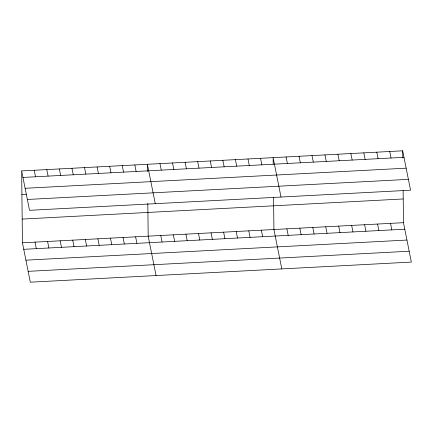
<?xml version="1.0" encoding="UTF-8"?>
<svg xmlns="http://www.w3.org/2000/svg" width="433" height="433" viewBox="0 0 433 433"><rect width="100%" height="100%" fill="white"/><g stroke="black" fill="none" stroke-linecap="round" stroke-linejoin="round"><path stroke-width="0.65" d="M21.65 170.927L402.685 150.808L410.56 190.201L29.52 210.319L21.65 170.927L22.44 242.799L30.315 282.192L411.35 262.073L403.48 222.681L403.123 190.601M22.954 177.443L403.989 157.325M25.119 188.295L406.154 168.177M21.91 194.644L26.543 194.401M27.355 199.472L408.389 179.354M22.18 219.082L403.215 198.964M22.44 242.799L403.48 222.681M23.745 249.316L404.779 229.198M25.915 260.168L406.95 240.05M28.145 271.345L409.18 251.227M389.732 151.49L391.031 158.007M376.775 152.178L378.079 158.695M390.523 223.363L391.827 229.88M363.817 152.86L365.122 159.376M377.565 224.05L378.87 230.567M350.865 153.542L352.17 160.064M364.613 224.732L365.917 231.249M337.908 154.229L339.212 160.746M351.656 225.414L352.96 231.936M324.956 154.911L326.255 161.428M338.703 226.102L340.002 232.618M311.998 155.593L313.303 162.115M325.746 226.784L327.05 233.3M299.046 156.281L300.345 162.797M312.794 227.466L314.093 233.988M286.089 156.963L287.393 163.479M299.836 228.153L301.141 234.67M281.006 197.042L273.131 157.65L273.207 164.237M286.879 228.835L288.183 235.352M260.558 158.31L261.862 164.832M281.796 268.915L273.927 229.522L273.575 197.443M247.985 158.976L249.289 165.493M261.353 230.183L262.652 236.705M235.411 159.636L236.716 166.158M248.78 230.849L250.079 237.365M222.838 160.302L224.137 166.819M236.201 231.509L237.506 238.031M210.265 160.968L211.564 167.484M223.628 232.175L224.933 238.691M197.686 161.628L198.991 168.15M211.055 232.84L212.359 239.357M185.113 162.294L186.417 168.81M198.482 233.501L199.786 240.023M172.54 162.96L173.844 169.476M185.909 234.166L187.208 240.683M159.966 163.62L161.271 170.142M173.335 234.832L174.634 241.349M155.263 203.683L147.393 164.286L147.469 171.533M160.757 235.492L162.061 242.015M134.82 164.951L136.119 171.468M156.059 275.556L148.183 236.158L147.821 203.44M122.241 165.612L123.546 172.134M135.61 236.824L136.915 243.341M109.668 166.277L110.972 172.794M123.037 237.484L124.336 244.006M97.095 166.943L98.399 173.46M110.464 238.15L111.763 244.667M84.522 167.603L85.826 174.126M97.885 238.816L99.189 245.332M71.948 168.269L73.247 174.786M85.312 239.476L86.616 245.998M59.375 168.935L60.674 175.452M72.739 240.142L74.043 246.658M46.796 169.595L48.101 176.117M60.165 240.808L61.47 247.324M34.223 170.261L35.528 176.778M47.592 241.468L48.891 247.99M35.019 242.134L36.318 248.65M402.685 150.808L402.766 158.056"/></g></svg>
